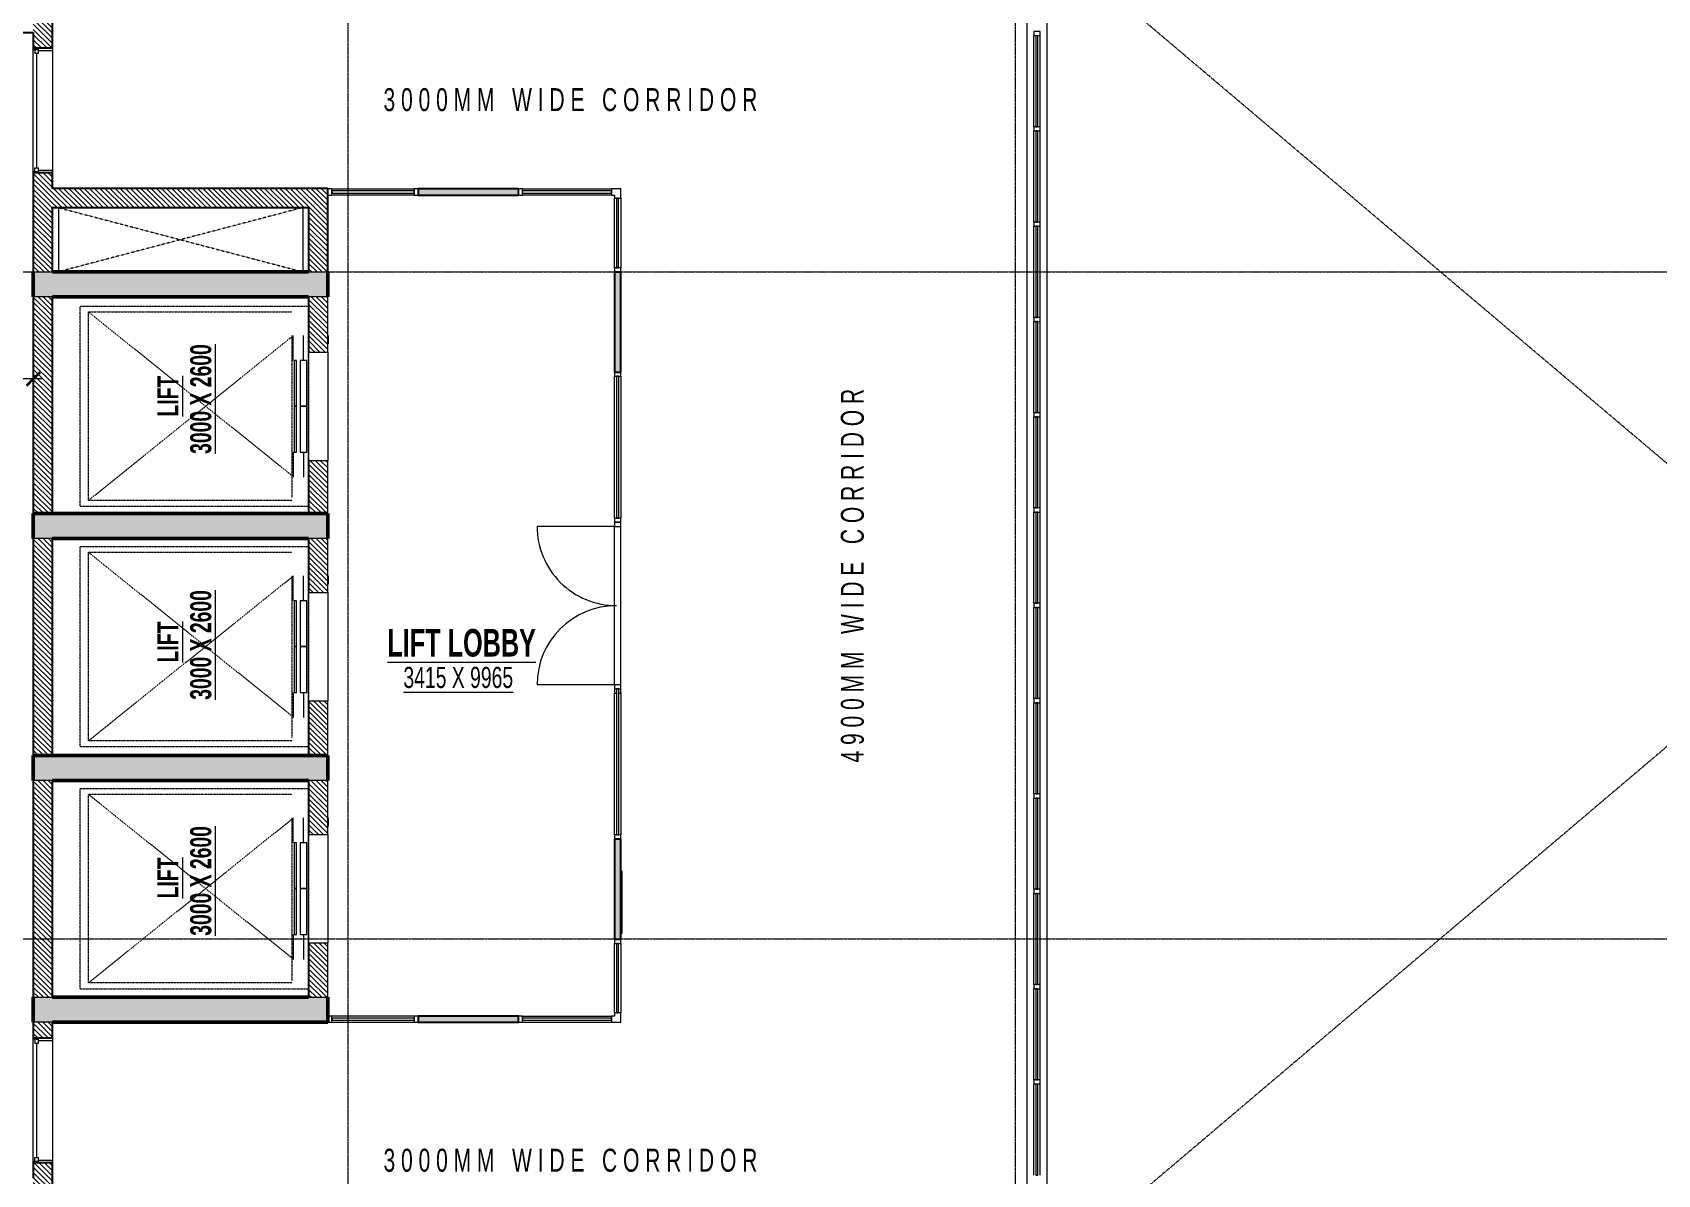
# Model space of a CAD drawing. Header units: millimetres. Extents: x -25222 to 91371, y -63339 to 20835.
# Drawn here: x -6045 to 13435, y -24214 to -10519 of the extents above; entities that cross this region are included whole.
import ezdxf

# ---------------------------------------------------------------- set-up
doc = ezdxf.new("R2010")
doc.units = ezdxf.units.MM
for name, pattern in [('Aligning Line', [6.35, 3.175, -3.175]), ('Cut Out Line', [2, 1, -1]), ('Grid Line', [22.225, 12.7, -3.175, 3.175, -3.175])]:
    doc.linetypes.add(name, pattern=pattern)
for name, color, linetype, lineweight in [('A-ANNO-DIMS', 211, 'Continuous', 9), ('A-ANNO-DIMS-110', 211, 'Continuous', 9), ('A-AREA-IDEN', 2, 'Continuous', 9), ('A-DETL', 90, 'Continuous', 5), ('A-DOOR', 31, 'Continuous', 5), ('A-GENM', 13, 'Continuous', 5), ('A-GLAZ', 151, 'Continuous', 5), ('A-GLAZ-CURT', 52, 'Continuous', 5), ('A-GLAZ-CWMG', 51, 'Continuous', 5), ('A-WALL', 113, 'Continuous', 5), ('A-WALL-PATT', 111, 'Continuous', 25), ('G-ANNO-TEXT', 231, 'Continuous', 9), ('Q-SPCQ', 91, 'Continuous', 5), ('S-GRID', 1, 'Continuous', 9)]:
    doc.layers.add(name, color=color, linetype=linetype, lineweight=lineweight)
doc.styles.add('RomanS', font='romans__.ttf', dxfattribs={"width": 0.8, "height": 330})
doc.styles.add('Swis721 Cn BT_2', font='swissc.ttf', dxfattribs={"width": 0.8, "height": 253})
doc.styles.add('Swis721 Cn BT_4', font='swissc.ttf', dxfattribs={"width": 0.8, "height": 275})
doc.styles.add('Swis721 Cn BT_B', font='swisscb.ttf', dxfattribs={"width": 0.8, "height": 330})
doc.styles.add('Swis721 Cn BT_B_2', font='swisscb.ttf', dxfattribs={"width": 0.8, "height": 253})
doc.dimstyles.new('Diagonal_-__3_mm_ROMAN', dxfattribs={"dimscale": 304.8, "dimtxt": 335.231452, "dimasz": 0.541339, "dimexe": 0.360892, "dimexo": 0.0625, "dimgap": 0.018045, "dimtad": 1, "dimdec": 0, "dimzin": 0, "dimdsep": 46, "dimtxsty": 'RomanS', "dimblk1": 'OBLIQUE', "dimblk2": 'OBLIQUE', "dimsah": 1, "dimcen": 0.09, "dimdle": 0.360892, "dimazin": 0, "dimtfac": 1, "dimtdec": 4, "dimtix": 1, "dimtmove": 0, "dimatfit": 3, "dimfxl": 0.360892, "dimfxlon": 1, "dimtvp": 1, "dimtolj": 1, "dimtzin": 0, "dimarcsym": 2})
pattern_1 = [(315, (14219.89, -54691.457), (30.869454, 30.869454), [])]

# ---------------------------------------------------------------- blocks, each defined once
blk = doc.blocks.new('Lift - Centre door 1800X2500 - 13 Person 800kg load-6536581-4_ FOURTH FLOOR - GA PLAN')
at = {"layer": 'Q-SPCQ'}
for p, q in [((-596, 118), (-496, 118)), ((-596, 115), (-596, 118)), ((-561, 119), (-531, 119)), ((-559, 119), (-561, 119)), ((-561, 119), (-559, 119)), ((-559, 119), (-561, 119)), ((-531, 119), (-533, 119)), ((-533, 119), (-531, 119)), ((-531, 119), (-533, 119)), ((-496, 118), (-496, 115)), ((-396, -115), (-396, 115)), ((-396, 115), (904, 115)), ((904, -115), (904, 115)), ((-296, -175), (-596, -175)), ((904, -115), (-396, -115)), ((-296, -135), (-296, -215)), ((254, -135), (-296, -135)), ((254, -215), (254, -135)), ((804, -135), (254, -135)), ((254, -135), (254, -215)), ((804, -215), (804, -135)), ((804, -175), (1104, -175)), ((-296, -300), (-596, -300)), ((-296, -215), (254, -215)), ((-296, -260), (-296, -290)), ((254, -260), (-296, -260)), ((-296, -290), (254, -290)), ((254, -215), (804, -215)), ((254, -290), (254, -260)), ((804, -260), (254, -260)), ((254, -260), (254, -290)), ((254, -290), (804, -290)), ((804, -290), (804, -260)), ((804, -300), (1104, -300))]:
    blk.add_line(p, q, dxfattribs=at)
at = {"layer": 'Q-SPCQ', "linetype": 'Aligning Line'}
for p, q in [((-1046, -115), (1104, -115)), ((-946, -2855), (-946, -115)), ((1454, -2855), (1454, -115)), ((-878, -2755), (1085, -315)), ((-878, -2755), (-878, -315)), ((-596, -315), (1354, -315)), ((-578, -315), (1385, -2755)), ((1385, -315), (1385, -2755)), ((1454, -2855), (-946, -2855)), ((1385, -2755), (-878, -2755))]:
    blk.add_line(p, q, dxfattribs=at)
blk = doc.blocks.new('Rectangular Mullion - 50 x 75mm-9148553-4_ FOURTH FLOOR - GA PLAN')
at = {"layer": 'A-GLAZ-CWMG'}
for p, q in [((0, 37.5), (-50, 37.5)), ((-50, 37.5), (-50, -37.5)), ((0, -37.5), (0, 37.5)), ((-50, -37.5), (0, -37.5))]:
    blk.add_line(p, q, dxfattribs=at)
blk = doc.blocks.new('M_Door-Curtain-Wall-Double-Storefront1 - FGD1 - FIRE GLASS DOOR-13642120-4_ FOURTH FLOOR - GA PLAN')
at = {"layer": 'A-DOOR'}
for p, q in [((-950, -37.5), (-950, -965.55)), ((950, -37.5), (950, -965.55))]:
    blk.add_line(p, q, dxfattribs=at)
for centre, start, end in [((-950, -15.55), 270, 360), ((950, -15.55), 180, 270)]:
    blk.add_arc(centre, 950, start, end, dxfattribs=at)
blk = doc.blocks.new('Rectangular Mullion - 50 x 75mm-8463557-4_ FOURTH FLOOR - GA PLAN')
at = {"layer": 'A-GLAZ-CWMG'}
for p, q in [((932, -18342), (932, -16442)), ((1007, -18342), (1007, -16442))]:
    blk.add_line(p, q, dxfattribs=at)
blk = doc.blocks.new('Rectangular Mullion - 50 x 75mm-8770396-4_ FOURTH FLOOR - GA PLAN')
at = {"layer": 'A-GLAZ-CWMG'}
for p, q in [((-50, 37.5), (0, 37.5)), ((-50, -37.5), (-50, 37.5)), ((0, 37.5), (0, -37.5)), ((0, -37.5), (-50, -37.5))]:
    blk.add_line(p, q, dxfattribs=at)
blk = doc.blocks.new('Rectangular Mullion - 50 x 75mm-8770399-4_ FOURTH FLOOR - GA PLAN')
at = {"layer": 'A-GLAZ-CWMG'}
for p, q in [((0, 37.5), (-50, 37.5)), ((-50, 37.5), (-50, -37.5)), ((0, -37.5), (0, 37.5)), ((-50, -37.5), (0, -37.5))]:
    blk.add_line(p, q, dxfattribs=at)
blk = doc.blocks.new('System Panel - Glazed 2-8770402-4_ FOURTH FLOOR - GA PLAN')
at = {"layer": 'A-GLAZ-CURT'}
for p, q in [((875, 12.5), (-875, 12.5)), ((-875, 12.5), (-875, -12.5)), ((875, -12.5), (875, 12.5)), ((-875, -12.5), (875, -12.5))]:
    blk.add_line(p, q, dxfattribs=at)
blk = doc.blocks.new('System Panel - Glazed 2-8770404-4_ FOURTH FLOOR - GA PLAN')
at = {"layer": 'A-GLAZ-CURT'}
for p, q in [((417, 12), (-417, 12)), ((-417, 12), (-417, -12)), ((417, -12), (417, 12)), ((-417, -12), (417, -12))]:
    blk.add_line(p, q, dxfattribs=at)
blk = doc.blocks.new('Rectangular Mullion - 50 x 75mm-8463529-4_ FOURTH FLOOR - GA PLAN')
at = {"layer": 'A-GLAZ-CWMG'}
for p, q in [((-1470, -22314), (-2455, -22314)), ((-1470, -22389), (-2455, -22389))]:
    blk.add_line(p, q, dxfattribs=at)
blk = doc.blocks.new('Rectangular Mullion - 50 x 75mm-8770410-4_ FOURTH FLOOR - GA PLAN')
at = {"layer": 'A-GLAZ-CWMG'}
for p, q in [((0, 37.5), (-50, 37.5)), ((-50, 37.5), (-50, -37.5)), ((0, -37.5), (0, 37.5)), ((-50, -37.5), (0, -37.5))]:
    blk.add_line(p, q, dxfattribs=at)
blk = doc.blocks.new('System Panel - Glazed 2-8770409-4_ FOURTH FLOOR - GA PLAN')
at = {"layer": 'A-GLAZ-CURT'}
for p, q in [((492, 13), (-492, 13)), ((-492, 13), (-492, -13)), ((492, -13), (492, 13)), ((-492, -13), (492, -13))]:
    blk.add_line(p, q, dxfattribs=at)
blk = doc.blocks.new('Rectangular Mullion - 50 x 75mm-8747454-4_ FOURTH FLOOR - GA PLAN')
at = {"layer": 'A-GLAZ-CWMG'}
for p, q in [((-50, 37.5), (0, 37.5)), ((-50, -37.5), (-50, 37.5)), ((0, 37.5), (0, -37.5)), ((0, -37.5), (-50, -37.5))]:
    blk.add_line(p, q, dxfattribs=at)
blk = doc.blocks.new('Rectangular Mullion - 50 x 75mm-8770414-4_ FOURTH FLOOR - GA PLAN')
at = {"layer": 'A-GLAZ-CWMG'}
for p, q in [((-50, 37.5), (0, 37.5)), ((-50, -37.5), (-50, 37.5)), ((0, 37.5), (0, -37.5)), ((0, -37.5), (-50, -37.5))]:
    blk.add_line(p, q, dxfattribs=at)
blk = doc.blocks.new('System Panel - Glazed 2-9148769-4_ FOURTH FLOOR - GA PLAN')
at = {"layer": 'A-GLAZ-CURT'}
for p, q in [((492, 13), (-492, 13)), ((-492, 13), (-492, -12)), ((492, -12), (492, 13)), ((-492, -12), (492, -12))]:
    blk.add_line(p, q, dxfattribs=at)
blk = doc.blocks.new('System Panel - Glazed 2-9148556-4_ FOURTH FLOOR - GA PLAN')
at = {"layer": 'A-GLAZ-CURT'}
for p, q in [((850, 12.5), (-850, 12.5)), ((-850, 12.5), (-850, -12.5)), ((850, -12.5), (850, 12.5)), ((-850, -12.5), (850, -12.5))]:
    blk.add_line(p, q, dxfattribs=at)
blk = doc.blocks.new('System Panel - Glazed 2-9148562-4_ FOURTH FLOOR - GA PLAN')
at = {"layer": 'A-GLAZ-CURT'}
for p, q in [((532.25, 12.5), (-532.25, 12.5)), ((-532.25, 12.5), (-532.25, -12.5)), ((532.25, -12.5), (532.25, 12.5)), ((-532.25, -12.5), (532.25, -12.5))]:
    blk.add_line(p, q, dxfattribs=at)
blk = doc.blocks.new('Rectangular Mullion - 50 x 75mm-9148571-4_ FOURTH FLOOR - GA PLAN')
at = {"layer": 'A-GLAZ-CWMG'}
for p, q in [((-50, 37.5), (0, 37.5)), ((-50, -37.5), (-50, 37.5)), ((0, 37.5), (0, -37.5)), ((0, -37.5), (-50, -37.5))]:
    blk.add_line(p, q, dxfattribs=at)
blk = doc.blocks.new('Rectangular Mullion - 50 x 75mm-8463619-4_ FOURTH FLOOR - GA PLAN')
at = {"layer": 'A-GLAZ-CWMG'}
for p, q in [((-2455, -12394), (-1470, -12394)), ((-1470, -12469), (-2455, -12469))]:
    blk.add_line(p, q, dxfattribs=at)
blk = doc.blocks.new('Rectangular Mullion - 50 x 75mm-9148573-4_ FOURTH FLOOR - GA PLAN')
at = {"layer": 'A-GLAZ-CWMG'}
for p, q in [((-50, 37.5), (0, 37.5)), ((-50, -37.5), (-50, 37.5)), ((0, 37.5), (0, -37.5)), ((0, -37.5), (-50, -37.5))]:
    blk.add_line(p, q, dxfattribs=at)
blk = doc.blocks.new('Rectangular Mullion - 50 x 75mm-9145480-4_ FOURTH FLOOR - GA PLAN')
at = {"layer": 'A-GLAZ-CWMG'}
for p, q in [((932, -16342), (932, -14642)), ((1007, -14642), (1007, -16342))]:
    blk.add_line(p, q, dxfattribs=at)
blk = doc.blocks.new('Rectangular Mullion - 50 x 75mm-9148575-4_ FOURTH FLOOR - GA PLAN')
at = {"layer": 'A-GLAZ-CWMG'}
for p, q in [((0, 37.5), (-50, 37.5)), ((-50, 37.5), (-50, 12.5)), ((-50, -12.5), (-50, -37.5)), ((-50, -37.5), (0, -37.5))]:
    blk.add_line(p, q, dxfattribs=at)
blk = doc.blocks.new('Rectangular Mullion - 50 x 75mm-V7-4_ FOURTH FLOOR - GA PLAN')
at = {"layer": 'A-GLAZ-CWMG'}
for p, q in [((932, -18442), (957, -18442)), ((932, -20142), (932, -18442)), ((982, -18442), (1007, -18442)), ((1007, -18442), (1007, -20142))]:
    blk.add_line(p, q, dxfattribs=at)
blk = doc.blocks.new('Rectangular Mullion - 50 x 75mm-8770406-4_ FOURTH FLOOR - GA PLAN')
at = {"layer": 'A-GLAZ-CWMG'}
for p, q in [((0, 37.5), (-50, 37.5)), ((-50, 37.5), (-50, -37.5)), ((0, -37.5), (0, 37.5)), ((-50, -37.5), (0, -37.5))]:
    blk.add_line(p, q, dxfattribs=at)
blk = doc.blocks.new('Rectangular Mullion - 50 x 75mm-9831956-4_ FOURTH FLOOR - GA PLAN')
at = {"layer": 'A-GLAZ-CWMG'}
for p, q in [((932, -13342), (932, -12507)), ((1007, -12507), (1007, -13342))]:
    blk.add_line(p, q, dxfattribs=at)
blk = doc.blocks.new('L Corner Mullion - L Corner Mullion 75 MM-9831948-4_ FOURTH FLOOR - GA PLAN')
at = {"layer": 'A-GLAZ-CWMG'}
for p, q in [((-75, -37.5), (-75, 37.5)), ((-75, 37.5), (-37.5, 37.5)), ((-37.5, 75), (37.5, 75)), ((-37.5, 37.5), (-37.5, 75)), ((37.5, 75), (37.5, -37.5)), ((37.5, -37.5), (-75, -37.5))]:
    blk.add_line(p, q, dxfattribs=at)
blk = doc.blocks.new('Rectangular Mullion - 50 x 75mm-8463562-4_ FOURTH FLOOR - GA PLAN')
at = {"layer": 'A-GLAZ-CWMG'}
for p, q in [((-170, -12394), (895, -12394)), ((895, -12469), (-170, -12469))]:
    blk.add_line(p, q, dxfattribs=at)
blk = doc.blocks.new('Rectangular Mullion - 50 x 75mm-9145555-4_ FOURTH FLOOR - GA PLAN')
at = {"layer": 'A-GLAZ-CWMG'}
for p, q in [((0, 37.5), (-50, 37.5)), ((-50, 37.5), (-50, -37.5)), ((0, -37.5), (0, 37.5)), ((-50, -37.5), (0, -37.5))]:
    blk.add_line(p, q, dxfattribs=at)
blk = doc.blocks.new('Rectangular Mullion - 50 x 75mm-9832092-4_ FOURTH FLOOR - GA PLAN')
at = {"layer": 'A-GLAZ-CWMG'}
for p, q in [((0, 37.5), (-50, 37.5)), ((-50, 37.5), (-50, -37.5)), ((0, -37.5), (0, 37.5)), ((-50, -37.5), (0, -37.5))]:
    blk.add_line(p, q, dxfattribs=at)
blk = doc.blocks.new('System Panel - Glazed 2-9832095-4_ FOURTH FLOOR - GA PLAN')
at = {"layer": 'A-GLAZ-CURT'}
for p, q in [((417, 12), (-417, 12)), ((-417, 12), (-417, -12)), ((417, -12), (417, 12)), ((-417, -12), (417, -12))]:
    blk.add_line(p, q, dxfattribs=at)
blk = doc.blocks.new('System Panel - Glazed 2-9832093-4_ FOURTH FLOOR - GA PLAN')
at = {"layer": 'A-GLAZ-CURT'}
for p, q in [((532.25, 12.5), (-532.25, 12.5)), ((-532.25, 12.5), (-532.25, -12.5)), ((532.25, -12.5), (532.25, 12.5)), ((-532.25, -12.5), (532.25, -12.5))]:
    blk.add_line(p, q, dxfattribs=at)
blk = doc.blocks.new('Rectangular Mullion - 50 x 75mm-9832116-4_ FOURTH FLOOR - GA PLAN')
at = {"layer": 'A-GLAZ-CWMG'}
for p, q in [((932, -22276), (932, -21442)), ((1007, -21442), (1007, -22276))]:
    blk.add_line(p, q, dxfattribs=at)
blk = doc.blocks.new('L Corner Mullion - L Corner Mullion 75 MM-9832115-4_ FOURTH FLOOR - GA PLAN')
at = {"layer": 'A-GLAZ-CWMG'}
for p, q in [((-75, -37.5), (-75, 37.5)), ((-75, 37.5), (37.5, 37.5)), ((37.5, 37.5), (37.5, -75)), ((-37.5, -37.5), (-75, -37.5)), ((-37.5, -75), (-37.5, -37.5)), ((37.5, -75), (-37.5, -75))]:
    blk.add_line(p, q, dxfattribs=at)
blk = doc.blocks.new('Rectangular Mullion - 50 x 75mm-9832091-4_ FOURTH FLOOR - GA PLAN')
at = {"layer": 'A-GLAZ-CWMG'}
for p, q in [((-170, -22314), (895, -22314)), ((895, -22389), (-170, -22389))]:
    blk.add_line(p, q, dxfattribs=at)
blk = doc.blocks.new('M_Fixed - 1500_2400-12333127-4_ FOURTH FLOOR - GA PLAN')
at = {"layer": 'A-GLAZ', "lineweight": 9}
for p, q in [((-750, 128), (-731, 128)), ((-731, 128), (-731, 65)), ((-731, 109), (-687, 109)), ((-731, 65), (-687, 65)), ((-718, 65), (-718, -102)), ((-687, 109), (-687, 65)), ((-687, 87), (687, 87)), ((687, 109), (687, 65)), ((731, 109), (687, 109)), ((687, 65), (731, 65)), ((718, 65), (718, -102)), ((731, 128), (731, 65)), ((749, 128), (731, 128)), ((-750, -102), (-718, -102)), ((750, -102), (718, -102))]:
    blk.add_line(p, q, dxfattribs=at)
blk = doc.blocks.new('M_Fixed - 1500_2400-12063787-4_ FOURTH FLOOR - GA PLAN')
at = {"layer": 'A-GLAZ', "lineweight": 9}
for p, q in [((-750, 128), (-731, 128)), ((-731, 128), (-731, 65)), ((-731, 109), (-687, 109)), ((-731, 65), (-687, 65)), ((-718, 65), (-718, -102)), ((-687, 109), (-687, 65)), ((-687, 87), (687, 87)), ((687, 109), (687, 65)), ((731, 109), (687, 109)), ((687, 65), (731, 65)), ((718, 65), (718, -102)), ((731, 128), (731, 65)), ((749, 128), (731, 128)), ((-750, -102), (-718, -102)), ((750, -102), (718, -102))]:
    blk.add_line(p, q, dxfattribs=at)
blk = doc.blocks.new('System Panel - Glazed 2-16652765-4_ FOURTH FLOOR - GA PLAN')
at = {"layer": 'A-GLAZ-CURT'}
for p, q in [((546, 12), (-546, 12)), ((-546, 12), (-546, -13)), ((546, -13), (546, 12)), ((-546, -13), (546, -13))]:
    blk.add_line(p, q, dxfattribs=at)
blk = doc.blocks.new('System Panel - Glazed 2-16652770-4_ FOURTH FLOOR - GA PLAN')
at = {"layer": 'A-GLAZ-CURT'}
for p, q in [((546, 13), (-546, 13)), ((-546, 13), (-546, -13)), ((546, -13), (546, 13)), ((-546, -13), (546, -13))]:
    blk.add_line(p, q, dxfattribs=at)
blk = doc.blocks.new('Rectangular Mullion - 50 x 75mm-7485320-4_ FOURTH FLOOR - GA PLAN')
at = {"layer": 'A-GLAZ-CWMG'}
for p, q in [((5958, -11649), (5958, -10557)), ((6033, -11649), (6033, -10557))]:
    blk.add_line(p, q, dxfattribs=at)
blk = doc.blocks.new('Rectangular Mullion - 50 x 75mm-V104-4_ FOURTH FLOOR - GA PLAN')
at = {"layer": 'A-GLAZ-CWMG'}
for p, q in [((5958, -23078), (5958, -21985)), ((6033, -23078), (6033, -21985))]:
    blk.add_line(p, q, dxfattribs=at)
blk = doc.blocks.new('Rectangular Mullion - 50 x 75mm-V105-4_ FOURTH FLOOR - GA PLAN')
at = {"layer": 'A-GLAZ-CWMG'}
for p, q in [((5958, -24221), (5958, -23128)), ((6033, -24221), (6033, -23128))]:
    blk.add_line(p, q, dxfattribs=at)
blk = doc.blocks.new('Rectangular Mullion - 50 x 75mm-16652768-4_ FOURTH FLOOR - GA PLAN')
at = {"layer": 'A-GLAZ-CWMG'}
for p, q in [((-25, 37.5), (25, 37.5)), ((-25, -37.5), (-25, 37.5)), ((25, 37.5), (25, -37.5)), ((25, -37.5), (-25, -37.5))]:
    blk.add_line(p, q, dxfattribs=at)
blk = doc.blocks.new('DIMBLOCK106-4_ FOURTH FLOOR - GA PLAN')
at = {"layer": 'A-ANNO-DIMS-110', "transparency": 16777216}
for p, q in [((-18265, -14784), (-18265, -14564)), ((-6035, -14784), (-6035, -14564)), ((-5925, -14674), (-18375, -14674)), ((-18265, -14674), (-18265, -14784)), ((-6035, -14674), (-6035, -14784))]:
    blk.add_line(p, q, dxfattribs=at)
at = {"layer": 'A-ANNO-DIMS-110', "lineweight": 35, "transparency": 16777216}
for p, q in [((-18265, -14674), (-18182, -14591)), ((-6035, -14674), (-5952, -14591)), ((-18265, -14674), (-18347, -14756)), ((-6035, -14674), (-6117, -14756))]:
    blk.add_line(p, q, dxfattribs=at)
at = {"layer": 'A-ANNO-DIMS-110', "color": 0, "transparency": 16777216, "insert": (-12772, -14224), "char_height": 330, "width": 1492.32, "attachment_point": 1, "line_spacing_factor": 0.983083, "style": 'RomanS'}
blk.add_mtext('12230', dxfattribs=at)
blk = doc.blocks.new('_Oblique')
at = {"color": 0, "linetype": 'ByBlock', "lineweight": -2}
blk.add_line((-0.5, -0.5), (0.5, 0.5), dxfattribs=at)

msp = doc.modelspace()

# ---------------------------------------------------------------- hatches: boundary and pattern name
at = {"layer": 'A-GENM'}
for points in [[(1021.1, -20693.3), (1021.1, -20571.3), (1009.1, -20571.3), (1009.1, -20693.3)], [(1021.1, -20840.9), (1021.1, -20831.7), (1009.1, -20831.7), (1009.1, -20840.9)], [(1009.1, -21321.8), (1021.1, -21321.8), (1021.1, -20977.7), (1009.1, -20977.7), (1009.1, -21252.1)]]:
    msp.add_hatch(color=256, dxfattribs=at).paths.add_polyline_path(points, flags=0)
at = {"layer": 'A-WALL-PATT', "lineweight": 5}
h = msp.add_hatch(dxfattribs=at)
h.set_pattern_fill('FP_1', color=9, style=0, pattern_type=2)
h.set_pattern_definition(pattern_1)
h.paths.add_polyline_path([(-6034.9, -12388.7), (-5804.9, -12388.7), (-5804.9, -12203.7), (-6034.9, -12203.7), (-6034.9, -12388.7)], flags=0)
h.paths.add_polyline_path([(-5804.9, -10703.7), (-5804.9, -9388.7), (-6034.9, -9388.7), (-6034.9, -10703.7), (-5919.9, -10703.7)], flags=0)
h = msp.add_hatch(dxfattribs=at)
h.set_pattern_fill('FP_1', color=9, style=0, pattern_type=2)
h.set_pattern_definition(pattern_1)
h.paths.add_polyline_path([(-6034.9, -13388.7), (-5804.9, -13388.7), (-5804.9, -12388.7), (-6034.9, -12388.7), (-6034.9, -13388.7)], flags=0)
h = msp.add_hatch(dxfattribs=at)
h.set_pattern_fill('FP_1', color=9, style=0, pattern_type=2)
h.set_pattern_definition(pattern_1)
h.paths.add_polyline_path([(-5804.9, -12618.7), (-2504.9, -12618.7), (-2504.9, -12388.7), (-5804.9, -12388.7)], flags=0)
for color, points in [(171, [(-219.9, -12469.3), (-219.9, -12394.3), (-1419.9, -12394.3), (-1419.9, -12469.3)]), (55, [(-2734.9, -13688.7), (-2504.9, -13688.7), (-2504.9, -13388.7), (-6034.9, -13388.8), (-6034.9, -13688.7), (-3147.3, -13688.7)]), (171, [(1007.1, -14591.5), (1007.1, -13391.5), (932.1, -13391.5), (932.1, -14591.5)]), (55, [(-5804.9, -16588.7), (-2504.9, -16588.7), (-2504.9, -16288.7), (-6034.9, -16288.7), (-6034.9, -16588.7)]), (55, [(-2504.9, -19488.7), (-2504.9, -19188.7), (-6034.9, -19188.7), (-6034.9, -19488.7), (-2734.9, -19488.7)]), (171, [(1007.1, -21391.5), (1007.1, -20191.5), (932.1, -20191.5), (932.1, -21391.5)]), (55, [(-3147.3, -22388.7), (-2504.9, -22388.7), (-2504.9, -22088.7), (-6034.9, -22088.7), (-6034.9, -22388.7), (-5804.9, -22388.7)]), (171, [(-219.9, -22388.7), (-219.9, -22313.7), (-1419.9, -22313.7), (-1419.9, -22388.7)])]:
    msp.add_hatch(color=color, dxfattribs=at).paths.add_polyline_path(points, flags=0)
h = msp.add_hatch(dxfattribs=at)
h.set_pattern_fill('FP_1', color=9, style=0, pattern_type=2)
h.set_pattern_definition(pattern_1)
h.paths.add_polyline_path([(-2734.9, -13388.7), (-2504.9, -13388.7), (-2504.9, -12618.7), (-2734.9, -12618.7), (-2734.9, -13360.8)], flags=0)
h = msp.add_hatch(dxfattribs=at)
h.set_pattern_fill('FP_1', color=9, style=0, pattern_type=2)
h.set_pattern_definition(pattern_1)
h.paths.add_polyline_path([(-5804.9, -16288.7), (-5804.9, -13688.7), (-6034.9, -13688.7), (-6034.9, -16288.7)], flags=0)
h = msp.add_hatch(dxfattribs=at)
h.set_pattern_fill('FP_1', color=9, style=0, pattern_type=2)
h.set_pattern_definition(pattern_1)
h.paths.add_polyline_path([(-2504.9, -16288.7), (-2504.9, -15650.4), (-2734.9, -15650.4), (-2734.9, -16288.7)], flags=0)
h.paths.add_polyline_path([(-2734.9, -14350.4), (-2504.9, -14350.4), (-2504.9, -13688.7), (-2734.9, -13688.7), (-2734.9, -14018.4)], flags=0)
h = msp.add_hatch(dxfattribs=at)
h.set_pattern_fill('FP_1', color=9, style=0, pattern_type=2)
h.set_pattern_definition(pattern_1)
h.paths.add_polyline_path([(-5804.9, -19188.7), (-5804.9, -16588.7), (-6034.9, -16588.7), (-6034.9, -19188.7)], flags=0)
h = msp.add_hatch(dxfattribs=at)
h.set_pattern_fill('FP_1', color=9, style=0, pattern_type=2)
h.set_pattern_definition(pattern_1)
h.paths.add_polyline_path([(-2504.9, -19188.7), (-2504.9, -18532.7), (-2734.9, -18532.7), (-2734.9, -19188.7)], flags=0)
h.paths.add_polyline_path([(-2734.9, -17232.7), (-2504.9, -17232.7), (-2504.9, -16588.7), (-2734.9, -16588.7), (-2734.9, -16648.9)], flags=0)
h = msp.add_hatch(dxfattribs=at)
h.set_pattern_fill('FP_1', color=9, style=0, pattern_type=2)
h.set_pattern_definition(pattern_1)
h.paths.add_polyline_path([(-6034.9, -22088.7), (-5804.9, -22088.7), (-5804.9, -19488.7), (-6034.9, -19488.7), (-6034.9, -21252.1)], flags=0)
h = msp.add_hatch(dxfattribs=at)
h.set_pattern_fill('FP_1', color=9, style=0, pattern_type=2)
h.set_pattern_definition(pattern_1)
h.paths.add_polyline_path([(-2504.9, -22088.7), (-2504.9, -21435.1), (-2734.9, -21435.1), (-2734.9, -22088.7)], flags=0)
h.paths.add_polyline_path([(-2504.9, -20135.1), (-2504.9, -19488.7), (-2734.9, -19488.7), (-2734.9, -20135.1), (-2688.2, -20135.1)], flags=0)
h = msp.add_hatch(dxfattribs=at)
h.set_pattern_fill('FP_1', color=9, style=0, pattern_type=2)
h.set_pattern_definition(pattern_1)
h.paths.add_polyline_path([(-6034.9, -25388.7), (-5804.9, -25388.7), (-5804.9, -24073.7), (-6034.9, -24073.7), (-6034.9, -24488.7)], flags=0)
h.paths.add_polyline_path([(-5919.9, -22573.7), (-5804.9, -22573.7), (-5804.9, -22388.7), (-6034.9, -22388.7), (-6034.9, -22573.7)], flags=0)

# ---------------------------------------------------------------- linework, layer by layer
at = {"lineweight": 5}
for p, q in [((-5734.8, -12618.7), (-5734.8, -13388.7)), ((-2804.8, -12618.7), (-2804.8, -13388.7))]:
    msp.add_line(p, q, dxfattribs=at)
at = {"layer": 'A-DETL', "linetype": 'Cut Out Line'}
for p, q in [((6110.1, -9388.7), (25010.1, -25388.7)), ((6110.1, -25388.7), (24975.1, -9388.7)), ((-2804.8, -12618.7), (-5734.8, -13388.7)), ((-5734.8, -12618.7), (-2804.8, -13388.7))]:
    msp.add_line(p, q, dxfattribs=at)
at = {"layer": 'A-GENM'}
for p, q in [((1009.1, -20571.3), (1021.1, -20571.3)), ((1009.1, -20693.3), (1009.1, -20571.3)), ((1021.1, -20571.3), (1021.1, -20693.3)), ((1009.1, -20840.9), (1009.1, -20831.7)), ((1021.1, -20831.7), (1021.1, -20840.9)), ((1009.1, -21321.8), (1009.1, -20977.7)), ((1021.1, -20977.7), (1021.1, -21321.8)), ((1009.1, -21321.8), (1021.1, -21321.8))]:
    msp.add_line(p, q, dxfattribs=at)
at = {"layer": 'A-GENM', "lineweight": 25}
for p, q in [((1021.1, -20693.3), (1009.1, -20693.3)), ((1009.1, -20693.3), (1009.1, -20831.7)), ((1009.1, -20831.7), (1021.1, -20831.7)), ((1021.1, -20840.9), (1009.1, -20840.9)), ((1009.1, -20840.9), (1009.1, -20977.7)), ((1021.1, -20831.7), (1021.1, -20693.3)), ((1021.1, -20977.7), (1021.1, -20840.9)), ((1009.1, -20977.7), (1021.1, -20977.7))]:
    msp.add_line(p, q, dxfattribs=at)
at = {"layer": 'A-WALL', "lineweight": 25}
for p, q in [((-5804.9, -10703.7), (-5804.9, -9388.7)), ((-8034.9, -10518.7), (-6034.9, -10518.7)), ((-6034.9, -10518.7), (-6034.9, -10703.7)), ((-6034.9, -10703.7), (-5804.9, -10703.7)), ((-6034.9, -12203.7), (-6034.9, -12388.7)), ((-5804.9, -12203.7), (-6034.9, -12203.7)), ((-5804.9, -12388.7), (-5804.9, -12203.7)), ((-6034.9, -12388.7), (-6034.9, -13388.7)), ((-2504.9, -12388.7), (-5804.9, -12388.7)), ((-2504.9, -13388.7), (-2504.9, -12388.7)), ((-219.9, -12394.3), (-1419.9, -12394.3)), ((-1419.9, -12394.3), (-1419.9, -12469.3)), ((-219.9, -12469.3), (-219.9, -12394.3)), ((-5804.9, -13388.7), (-5804.9, -12618.7)), ((-5804.9, -12618.7), (-2734.9, -12618.7)), ((-2734.9, -12618.7), (-2734.9, -13388.7)), ((-1419.9, -12469.3), (-219.9, -12469.3)), ((932.1, -13391.5), (932.1, -14591.5)), ((1007.1, -13391.5), (932.1, -13391.5)), ((1007.1, -14591.5), (1007.1, -13391.5)), ((-6034.9, -13688.7), (-6034.9, -16288.7)), ((-5804.9, -16288.7), (-5804.9, -13688.7)), ((-2734.9, -13688.7), (-2734.9, -14350.4)), ((932.1, -14591.5), (1007.1, -14591.5)), ((-2734.9, -15650.4), (-2734.9, -16288.7)), ((-6034.9, -16288.7), (-6034.9, -16288.7)), ((-2734.9, -16288.7), (-2504.9, -16288.7)), ((-6034.9, -16588.7), (-6034.9, -19188.7)), ((-5804.9, -19188.7), (-5804.9, -16588.7)), ((-2734.9, -16588.7), (-2734.9, -17232.7)), ((-2734.9, -18532.7), (-2734.9, -19188.7)), ((-6034.9, -19188.7), (-5804.9, -19188.7)), ((-2734.9, -19188.7), (-2504.9, -19188.7)), ((-6034.9, -19488.7), (-6034.9, -22088.7)), ((-5804.9, -22088.7), (-5804.9, -19488.7)), ((-2734.9, -19488.7), (-2734.9, -20135.1)), ((932.1, -20191.5), (932.1, -21391.5)), ((1007.1, -20191.5), (932.1, -20191.5)), ((1007.1, -21391.5), (1007.1, -20191.5)), ((932.1, -21391.5), (1007.1, -21391.5)), ((-2734.9, -21435.1), (-2734.9, -22088.7)), ((-6034.9, -22388.7), (-6034.9, -22573.7)), ((-5804.9, -22573.7), (-5804.9, -22388.7)), ((-219.9, -22313.7), (-1419.9, -22313.7)), ((-1419.9, -22313.7), (-1419.9, -22388.7)), ((-1419.9, -22388.7), (-219.9, -22388.7)), ((-219.9, -22388.7), (-219.9, -22313.7)), ((-6034.9, -22573.7), (-5804.9, -22573.7)), ((-6034.9, -24073.7), (-6034.9, -24258.7)), ((-5804.9, -24073.7), (-6034.9, -24073.7)), ((-5804.9, -25388.7), (-5804.9, -24073.7))]:
    msp.add_line(p, q, dxfattribs=at)
at = {"layer": 'A-WALL'}
for p, q in [((5880.1, -25388.7), (5880.1, -9388.7)), ((6113.1, -9391.7), (6113.1, -25385.7)), ((-6034.9, -12203.7), (-6034.9, -10703.7)), ((-5804.9, -10703.7), (-5804.9, -12203.7)), ((-6034.9, -13388.7), (-5804.9, -13388.7)), ((-2734.9, -13388.7), (-2504.9, -13388.7)), ((-5804.9, -13688.7), (-6034.9, -13688.7)), ((-2504.9, -13688.7), (-2734.9, -13688.7)), ((-2504.9, -14350.4), (-2504.9, -13688.7)), ((-2504.9, -16288.7), (-2504.9, -15650.4)), ((-5804.9, -16588.7), (-6034.9, -16588.7)), ((-2504.9, -16588.7), (-2734.9, -16588.7)), ((-2504.9, -17232.7), (-2504.9, -16588.7)), ((-2504.9, -19188.7), (-2504.9, -18532.7)), ((-5804.9, -19488.7), (-6034.9, -19488.7)), ((-2504.9, -19488.7), (-2734.9, -19488.7)), ((-2504.9, -20135.1), (-2504.9, -19488.7)), ((-2504.9, -22088.7), (-2504.9, -21435.1)), ((-6034.9, -22088.7), (-5804.9, -22088.7)), ((-2734.9, -22088.7), (-2504.9, -22088.7)), ((-5804.9, -22388.7), (-6034.9, -22388.7)), ((-6034.9, -24073.7), (-6034.9, -22573.7)), ((-5804.9, -22573.7), (-5804.9, -24073.7))]:
    msp.add_line(p, q, dxfattribs=at)
at = {"layer": 'A-WALL', "lineweight": 50}
for p, q in [((-6034.9, -13388.7), (-6034.9, -13688.7)), ((-2734.9, -13388.7), (-5804.9, -13388.7)), ((-2504.9, -13688.7), (-2504.9, -13388.7)), ((-5804.9, -13688.7), (-2734.9, -13688.7)), ((-2504.9, -16288.7), (-6034.9, -16288.7)), ((-6034.9, -16288.7), (-6034.9, -16588.7)), ((-2504.9, -16588.7), (-2504.9, -16288.7)), ((-5804.9, -16588.7), (-2734.9, -16588.7)), ((-2504.9, -19188.7), (-6034.9, -19188.7)), ((-6034.9, -19188.7), (-6034.9, -19488.7)), ((-2504.9, -19488.7), (-2504.9, -19188.7)), ((-5804.9, -19488.7), (-2734.9, -19488.7)), ((-6034.9, -22088.7), (-6034.9, -22388.7)), ((-2734.9, -22088.7), (-5804.9, -22088.7)), ((-2504.9, -22388.7), (-2504.9, -22088.7)), ((-5804.9, -22388.7), (-2504.9, -22388.7))]:
    msp.add_line(p, q, dxfattribs=at)
at = {"layer": 'S-GRID', "linetype": 'Grid Line'}
for p, q in [((-2264.9, 20089.7), (-2264.9, -62440.6)), ((5735.1, 20089.7), (5735.1, -62440.6)), ((-24562.2, -13388.7), (90711.2, -13388.7)), ((-24562.2, -21388.7), (90711.2, -21388.7))]:
    msp.add_line(p, q, dxfattribs=at)

# ---------------------------------------------------------------- block references
at = {"layer": 'A-DOOR', "rotation": 269.9999999999999}
msp.add_blockref('M_Door-Curtain-Wall-Double-Storefront1 - FGD1 - FIRE GLASS DOOR-13642120-4_ FOURTH FLOOR - GA PLAN', (969.6, -17391.5), dxfattribs=at)
at = {"layer": 'A-GLAZ', "rotation": 89.9999999999999}
for name, p in [('M_Fixed - 1500_2400-12333127-4_ FOURTH FLOOR - GA PLAN', (-5906.9, -11453.7)), ('M_Fixed - 1500_2400-12063787-4_ FOURTH FLOOR - GA PLAN', (-5906.9, -23323.7))]:
    msp.add_blockref(name, p, dxfattribs=at)
at = {"layer": 'A-GLAZ-CURT'}
for name, p, rotation in [('System Panel - Glazed 2-16652765-4_ FOURTH FLOOR - GA PLAN', (5995.7, -11103), 269.9999999999995), ('System Panel - Glazed 2-16652765-4_ FOURTH FLOOR - GA PLAN', (5995.7, -12245.9), 269.9999999999995), ('System Panel - Glazed 2-8770404-4_ FOURTH FLOOR - GA PLAN', (969.6, -12924.2), 89.99999999999783), ('System Panel - Glazed 2-16652765-4_ FOURTH FLOOR - GA PLAN', (5995.7, -13388.7), 269.9999999999995), ('System Panel - Glazed 2-16652765-4_ FOURTH FLOOR - GA PLAN', (5995.7, -14531.6), 269.9999999999995), ('System Panel - Glazed 2-9148556-4_ FOURTH FLOOR - GA PLAN', (969.6, -15491.5), 269.9999999999999), ('System Panel - Glazed 2-16652765-4_ FOURTH FLOOR - GA PLAN', (5995.7, -15674.5), 269.9999999999995), ('System Panel - Glazed 2-16652765-4_ FOURTH FLOOR - GA PLAN', (5995.7, -16817.3), 269.9999999999995), ('System Panel - Glazed 2-16652765-4_ FOURTH FLOOR - GA PLAN', (5995.7, -17960.2), 269.9999999999995), ('System Panel - Glazed 2-8770402-4_ FOURTH FLOOR - GA PLAN', (969.6, -19266.5), 269.9999999999999), ('System Panel - Glazed 2-16652765-4_ FOURTH FLOOR - GA PLAN', (5995.7, -19103), 269.9999999999995), ('System Panel - Glazed 2-16652765-4_ FOURTH FLOOR - GA PLAN', (5995.7, -20245.9), 269.9999999999995), ('System Panel - Glazed 2-16652765-4_ FOURTH FLOOR - GA PLAN', (5995.7, -21388.7), 269.9999999999995), ('System Panel - Glazed 2-9832095-4_ FOURTH FLOOR - GA PLAN', (969.6, -21858.9), 270.0000000000023), ('System Panel - Glazed 2-16652765-4_ FOURTH FLOOR - GA PLAN', (5995.7, -22531.6), 269.9999999999995), ('System Panel - Glazed 2-16652770-4_ FOURTH FLOOR - GA PLAN', (5995.7, -23674.5), 269.9999999999995)]:
    msp.add_blockref(name, p, dxfattribs=dict(at, rotation=rotation))
for name, p in [('System Panel - Glazed 2-9148769-4_ FOURTH FLOOR - GA PLAN', (-1962.4, -12431.8)), ('System Panel - Glazed 2-9148562-4_ FOURTH FLOOR - GA PLAN', (362.3, -12431.8)), ('System Panel - Glazed 2-8770409-4_ FOURTH FLOOR - GA PLAN', (-1962.4, -22351.2)), ('System Panel - Glazed 2-9832093-4_ FOURTH FLOOR - GA PLAN', (362.3, -22351.3))]:
    msp.add_blockref(name, p, dxfattribs=at)
at = {"layer": 'A-GLAZ-CWMG', "extrusion": (0, 0, -1)}
for name, p, rotation in [('Rectangular Mullion - 50 x 75mm-16652768-4_ FOURTH FLOOR - GA PLAN', (-5995.7, -10531.6), 270.0000000000005), ('Rectangular Mullion - 50 x 75mm-16652768-4_ FOURTH FLOOR - GA PLAN', (-5995.7, -11674.5), 270.0000000000005), ('Rectangular Mullion - 50 x 75mm-9148571-4_ FOURTH FLOOR - GA PLAN', (1419.9, -12431.8), 180), ('L Corner Mullion - L Corner Mullion 75 MM-9831948-4_ FOURTH FLOOR - GA PLAN', (-969.6, -12431.8), 180), ('Rectangular Mullion - 50 x 75mm-16652768-4_ FOURTH FLOOR - GA PLAN', (-5995.7, -12817.3), 270.0000000000005), ('Rectangular Mullion - 50 x 75mm-16652768-4_ FOURTH FLOOR - GA PLAN', (-5995.7, -13960.2), 270.0000000000005), ('Rectangular Mullion - 50 x 75mm-16652768-4_ FOURTH FLOOR - GA PLAN', (-5995.7, -15103), 270.0000000000005), ('Rectangular Mullion - 50 x 75mm-9148573-4_ FOURTH FLOOR - GA PLAN', (-969.6, -16391.5), 270.0000000000001), ('Rectangular Mullion - 50 x 75mm-16652768-4_ FOURTH FLOOR - GA PLAN', (-5995.7, -16245.9), 270.0000000000005), ('Rectangular Mullion - 50 x 75mm-16652768-4_ FOURTH FLOOR - GA PLAN', (-5995.7, -17388.7), 270.0000000000005), ('Rectangular Mullion - 50 x 75mm-8770396-4_ FOURTH FLOOR - GA PLAN', (-969.6, -18391.5), 270.0000000000001), ('Rectangular Mullion - 50 x 75mm-16652768-4_ FOURTH FLOOR - GA PLAN', (-5995.7, -18531.6), 270.0000000000005), ('Rectangular Mullion - 50 x 75mm-16652768-4_ FOURTH FLOOR - GA PLAN', (-5995.7, -19674.5), 270.0000000000005), ('Rectangular Mullion - 50 x 75mm-8770414-4_ FOURTH FLOOR - GA PLAN', (-969.6, -20191.5), 270.0000000000001), ('Rectangular Mullion - 50 x 75mm-16652768-4_ FOURTH FLOOR - GA PLAN', (-5995.7, -20817.3), 270.0000000000005), ('Rectangular Mullion - 50 x 75mm-16652768-4_ FOURTH FLOOR - GA PLAN', (-5995.7, -21960.2), 270.0000000000005), ('Rectangular Mullion - 50 x 75mm-8747454-4_ FOURTH FLOOR - GA PLAN', (1419.9, -22351.2), 180), ('L Corner Mullion - L Corner Mullion 75 MM-9832115-4_ FOURTH FLOOR - GA PLAN', (-969.6, -22351.3), 180), ('Rectangular Mullion - 50 x 75mm-16652768-4_ FOURTH FLOOR - GA PLAN', (-5995.7, -23103), 270.0000000000005)]:
    msp.add_blockref(name, p, dxfattribs=dict(at, rotation=rotation))
at = {"layer": 'A-GLAZ-CWMG'}
for name, p in [('Rectangular Mullion - 50 x 75mm-7485320-4_ FOURTH FLOOR - GA PLAN', (0, 0)), ('Rectangular Mullion - 50 x 75mm-7485320-4_ FOURTH FLOOR - GA PLAN', (0, -1142.9)), ('Rectangular Mullion - 50 x 75mm-8463619-4_ FOURTH FLOOR - GA PLAN', (0, 0)), ('Rectangular Mullion - 50 x 75mm-8463562-4_ FOURTH FLOOR - GA PLAN', (0, 0)), ('Rectangular Mullion - 50 x 75mm-9831956-4_ FOURTH FLOOR - GA PLAN', (0, 0)), ('Rectangular Mullion - 50 x 75mm-7485320-4_ FOURTH FLOOR - GA PLAN', (0, -2285.7)), ('Rectangular Mullion - 50 x 75mm-7485320-4_ FOURTH FLOOR - GA PLAN', (0, -3428.6)), ('Rectangular Mullion - 50 x 75mm-9145480-4_ FOURTH FLOOR - GA PLAN', (0, 0)), ('Rectangular Mullion - 50 x 75mm-7485320-4_ FOURTH FLOOR - GA PLAN', (0, -4571.4)), ('Rectangular Mullion - 50 x 75mm-7485320-4_ FOURTH FLOOR - GA PLAN', (0, -5714.3)), ('Rectangular Mullion - 50 x 75mm-8463557-4_ FOURTH FLOOR - GA PLAN', (0, 0)), ('Rectangular Mullion - 50 x 75mm-7485320-4_ FOURTH FLOOR - GA PLAN', (0, -6857.1)), ('Rectangular Mullion - 50 x 75mm-V7-4_ FOURTH FLOOR - GA PLAN', (0, 0)), ('Rectangular Mullion - 50 x 75mm-7485320-4_ FOURTH FLOOR - GA PLAN', (0, -8000)), ('Rectangular Mullion - 50 x 75mm-7485320-4_ FOURTH FLOOR - GA PLAN', (0, -9142.9)), ('Rectangular Mullion - 50 x 75mm-7485320-4_ FOURTH FLOOR - GA PLAN', (0, -10285.7)), ('Rectangular Mullion - 50 x 75mm-9832116-4_ FOURTH FLOOR - GA PLAN', (0, 0)), ('Rectangular Mullion - 50 x 75mm-V104-4_ FOURTH FLOOR - GA PLAN', (0, 0)), ('Rectangular Mullion - 50 x 75mm-8463529-4_ FOURTH FLOOR - GA PLAN', (0, 0)), ('Rectangular Mullion - 50 x 75mm-9832091-4_ FOURTH FLOOR - GA PLAN', (0, 0)), ('Rectangular Mullion - 50 x 75mm-V105-4_ FOURTH FLOOR - GA PLAN', (0, 0))]:
    msp.add_blockref(name, p, dxfattribs=at)
for name, p, rotation in [('Rectangular Mullion - 50 x 75mm-9148553-4_ FOURTH FLOOR - GA PLAN', (-2504.9, -12431.8), 180), ('Rectangular Mullion - 50 x 75mm-9148553-4_ FOURTH FLOOR - GA PLAN', (-219.9, -12431.8), 180), ('Rectangular Mullion - 50 x 75mm-8770399-4_ FOURTH FLOOR - GA PLAN', (969.6, -13391.6), 269.9999999999978), ('Rectangular Mullion - 50 x 75mm-9148553-4_ FOURTH FLOOR - GA PLAN', (969.6, -14591.5), 89.9999999999999), ('Rectangular Mullion - 50 x 75mm-8770406-4_ FOURTH FLOOR - GA PLAN', (969.6, -16391.5), 89.9999999999999), ('Rectangular Mullion - 50 x 75mm-9148575-4_ FOURTH FLOOR - GA PLAN', (969.6, -18391.5), 89.9999999999999), ('Rectangular Mullion - 50 x 75mm-9145555-4_ FOURTH FLOOR - GA PLAN', (969.6, -21391.5), 90.00000000000233), ('Rectangular Mullion - 50 x 75mm-8770410-4_ FOURTH FLOOR - GA PLAN', (-2504.9, -22351.2), 180), ('Rectangular Mullion - 50 x 75mm-9832092-4_ FOURTH FLOOR - GA PLAN', (-219.9, -22351.3), 180)]:
    msp.add_blockref(name, p, dxfattribs=dict(at, rotation=rotation))
at = {"layer": 'Q-SPCQ', "rotation": 269.9999999999999}
for p in [(-2619.9, -14746.5), (-2619.9, -17628.8), (-2619.9, -20531.2)]:
    msp.add_blockref('Lift - Centre door 1800X2500 - 13 Person 800kg load-6536581-4_ FOURTH FLOOR - GA PLAN', p, dxfattribs=at)

# ---------------------------------------------------------------- texts
at = {"layer": 'A-AREA-IDEN', "attachment_point": 1}
for s, insert, char_height, width, style in [('\\LLIFT LOBBY', (-1790.7, -17672), 330, 2017.687, 'Swis721 Cn BT_B'), ('\\L3415 X 9965', (-1598.4, -18126), 253, 1552.067, 'Swis721 Cn BT_2')]:
    msp.add_mtext(s, dxfattribs=dict(at, insert=insert, char_height=char_height, width=width, style=style))
at = {"layer": 'G-ANNO-TEXT', "color": 7, "char_height": 275, "width": 5650.935, "attachment_point": 1, "style": 'Swis721 Cn BT_4'}
for insert in [(-1837.1, -11186.4), (-1837.1, -23904.7)]:
    msp.add_mtext('3 0 0 0 M M   W I D E   C O R R I D O R  ', dxfattribs=dict(at, insert=insert))
at = {"layer": 'G-ANNO-TEXT', "color": 7, "attachment_point": 1, "rotation": 90}
for s, insert, char_height, width, style in [('\\L3000 X 2600', (-4155.1, -15571.8), 253, 1629.67, 'Swis721 Cn BT_B_2'), ('\\LLIFT', (-4548, -15123.6), 253, 550.278, 'Swis721 Cn BT_B_2'), ('4 9 0 0 M M   W I D E   C O R R I D O R  ', (3645.7, -19273.4), 275, 5650.935, 'Swis721 Cn BT_4'), ('\\L3000 X 2600', (-4155.1, -18520.9), 253, 1629.67, 'Swis721 Cn BT_B_2'), ('\\LLIFT', (-4548, -18072.7), 253, 550.278, 'Swis721 Cn BT_B_2'), ('\\L3000 X 2600', (-4155.1, -21350.6), 253, 1629.67, 'Swis721 Cn BT_B_2'), ('\\LLIFT', (-4548, -20902.4), 253, 550.278, 'Swis721 Cn BT_B_2')]:
    msp.add_mtext(s, dxfattribs=dict(at, insert=insert, char_height=char_height, width=width, style=style))

# ---------------------------------------------------------------- dimensions: what is measured, and where the dimension line sits
at = {"layer": 'A-ANNO-DIMS'}
dim = msp.add_linear_dim(base=(-18264.9, -14673.5), p1=(-6034.9, -14783.5), p2=(-18264.9, -14783.5), angle=0, dimstyle='Diagonal_-__3_mm_ROMAN', override={"dimpost": '<>', "dimfxl": 12229.949918}, dxfattribs=at)
dim.commit()
dim.dimension.update_dxf_attribs({"geometry": 'DIMBLOCK106-4_ FOURTH FLOOR - GA PLAN', "text_midpoint": (-12149.9, -14501.5)})

doc.saveas('drawing.dxf')
